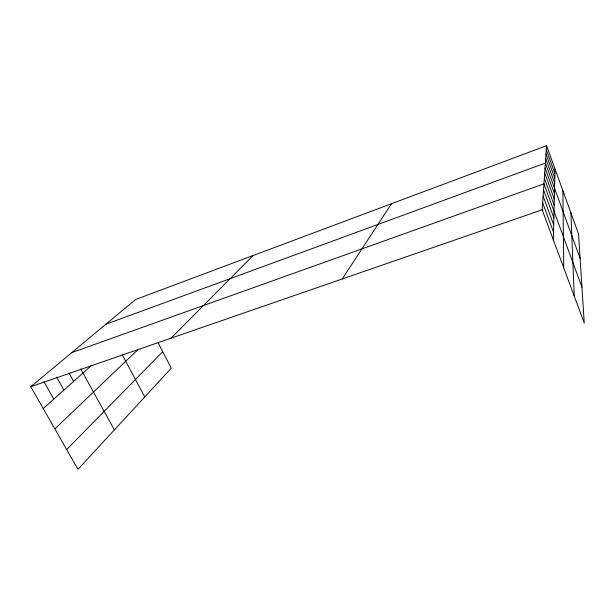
<?xml version="1.0" encoding="UTF-8"?>
<svg xmlns="http://www.w3.org/2000/svg" width="615" height="615" viewBox="0 0 615 615"><rect width="100%" height="100%" fill="white"/><g stroke="black" fill="none" stroke-linecap="round" stroke-linejoin="round"><path stroke-width="0.92" d="M553.362 239.935L555.007 168.994M546.558 145.663L578.554 233.984L584.25 323.113L542.176 209.792L546.558 145.663L135.608 299.52L30.75 386.72L77.99 469.337L171.278 368.177L158.247 343.101M342.209 278.972L391.547 203.696M66.681 449.573L162.706 351.672M171.001 338.204L253.142 255.517M54.866 428.909L138.26 349.282M43.235 408.56L91.743 365.195M105.918 324.213L545.367 163.067L580.106 258.338M71.763 352.618L543.952 183.808L581.951 287.205M30.75 386.72L542.176 209.792M43.973 381.8L53.782 399.127M56.634 377.095L63.914 390.071M69.034 373.082L73.639 381.377M80.75 368.931L114.352 429.908M122.239 354.778L144.756 396.936M543.107 196.131L553.715 224.844M542.653 202.781L553.546 232.193M543.537 189.812L553.877 217.871M545.036 167.903L554.438 193.64M544.69 172.969L554.307 199.237M544.329 178.265L554.169 205.095M545.989 153.996L554.792 178.235M545.682 158.439L554.684 183.155M546.274 149.745L554.907 173.522M570.889 212.836L574.249 296.176M562.886 190.742L563.747 267.902"/></g></svg>
